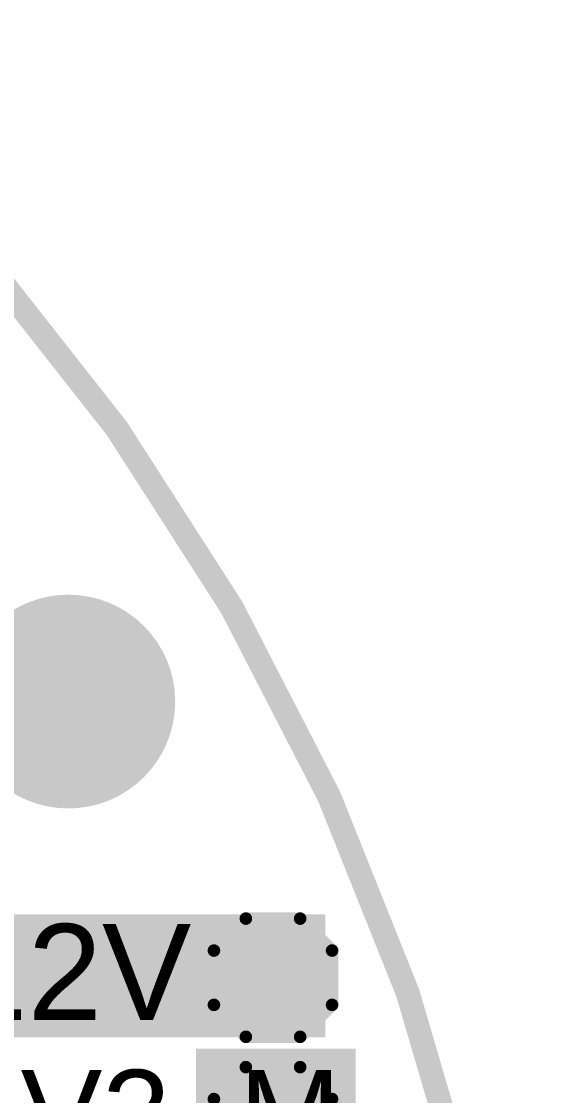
# Model space of a CAD drawing. Header units: millimetres. Extents: x -35.7 to 35.7, y -3.2 to 68.2.
# Drawn here: x 27.4 to 35.69, y 42.48 to 59.57 of the extents above; entities that cross this region are included whole.
import ezdxf

# ---------------------------------------------------------------- set-up
doc = ezdxf.new("R2010")
doc.units = ezdxf.units.MM
for name, color, linetype in [('BottomLayer', 5, 'Continuous'), ('BottomSolder', 6, 'Continuous'), ('Mechanical2', 216, 'Continuous'), ('MultiLayer', 9, 'Continuous'), ('PadHoleLayer', 156, 'Continuous'), ('TopLayer', 1, 'Continuous'), ('TopOverlay', 2, 'Continuous'), ('TopPaste', 8, 'Continuous'), ('TopSolder', 216, 'Continuous'), ('ViaHoleLayer', 16, 'Continuous')]:
    doc.layers.add(name, color=color, linetype=linetype)
doc.styles.add('Arial', font='', dxfattribs={"height": 0.2})
doc.styles.get('Arial').set_extended_font_data('Arial')

# ---------------------------------------------------------------- blocks, each defined once
blk = doc.blocks.new('TEST_POINT_89')
at = {"layer": 'TopLayer'}
blk.add_hatch(color=1, dxfattribs=at).paths.add_polyline_path([(0.381, 0.762), (-0.381, 0.762), (-0.762, 0.381), (-0.762, -0.381), (-0.381, -0.762), (0.381, -0.762), (0.762, -0.381), (0.762, 0.381)])
at = {"layer": 'TopPaste'}
blk.add_hatch(color=8, dxfattribs=at).paths.add_polyline_path([(0.381, 0.762), (-0.381, 0.762), (-0.762, 0.381), (-0.762, -0.381), (-0.381, -0.762), (0.381, -0.762), (0.762, -0.381), (0.762, 0.381)])
at = {"layer": 'TopSolder'}
blk.add_hatch(color=216, dxfattribs=at).paths.add_polyline_path([(0.432, 0.864), (-0.432, 0.864), (-0.864, 0.432), (-0.864, -0.432), (-0.432, -0.864), (0.432, -0.864), (0.864, -0.432), (0.864, 0.432)])
at = {"layer": 'TopOverlay', "const_width": 0.2}
for points in [[(-0.432, 0.94), (-0.94, 0.432)], [(0.432, 0.94), (-0.432, 0.94)], [(0.432, 0.94), (-0.432, 0.94)], [(0.94, 0.432), (0.432, 0.94)], [(-0.94, 0.432), (-0.94, -0.432)], [(0.94, 0.432), (0.94, -0.432)], [(-0.432, -0.94), (-0.94, -0.432)], [(0.94, -0.432), (0.432, -0.94)], [(0.432, -0.94), (-0.432, -0.94)], [(0.432, -0.94), (-0.432, -0.94)]]:
    blk.add_lwpolyline(points, dxfattribs=at)
at = {"layer": 'TopOverlay', "const_width": 0.1}
for points in [[(-0.482, 0.94, 1), (-0.382, 0.94, 1)], [(-0.482, 0.94, 1), (-0.382, 0.94, 1)], [(-0.482, 0.94, 1), (-0.382, 0.94, 1)], [(0.382, 0.94, 1), (0.482, 0.94, 1)], [(0.382, 0.94, 1), (0.482, 0.94, 1)], [(0.382, 0.94, 1), (0.482, 0.94, 1)], [(-0.99, 0.432, 1), (-0.89, 0.432, 1)], [(-0.99, 0.432, 1), (-0.89, 0.432, 1)], [(0.89, 0.432, 1), (0.99, 0.432, 1)], [(0.89, 0.432, 1), (0.99, 0.432, 1)], [(-0.99, -0.432, 1), (-0.89, -0.432, 1)], [(-0.99, -0.432, 1), (-0.89, -0.432, 1)], [(0.89, -0.432, 1), (0.99, -0.432, 1)], [(0.89, -0.432, 1), (0.99, -0.432, 1)], [(-0.482, -0.94, 1), (-0.382, -0.94, 1)], [(-0.482, -0.94, 1), (-0.382, -0.94, 1)], [(-0.482, -0.94, 1), (-0.382, -0.94, 1)], [(0.382, -0.94, 1), (0.482, -0.94, 1)], [(0.382, -0.94, 1), (0.482, -0.94, 1)], [(0.382, -0.94, 1), (0.482, -0.94, 1)]]:
    blk.add_lwpolyline(points, format="xyb", close=True, dxfattribs=at)
blk = doc.blocks.new('TEST_POINT_141')
at = {"layer": 'TopLayer'}
blk.add_hatch(color=1, dxfattribs=at).paths.add_polyline_path([(0.381, 0.762), (-0.381, 0.762), (-0.762, 0.381), (-0.762, -0.381), (-0.381, -0.762), (0.381, -0.762), (0.762, -0.381), (0.762, 0.381)])
at = {"layer": 'TopPaste'}
blk.add_hatch(color=8, dxfattribs=at).paths.add_polyline_path([(0.381, 0.762), (-0.381, 0.762), (-0.762, 0.381), (-0.762, -0.381), (-0.381, -0.762), (0.381, -0.762), (0.762, -0.381), (0.762, 0.381)])
at = {"layer": 'TopSolder'}
blk.add_hatch(color=216, dxfattribs=at).paths.add_polyline_path([(0.432, 0.864), (-0.432, 0.864), (-0.864, 0.432), (-0.864, -0.432), (-0.432, -0.864), (0.432, -0.864), (0.864, -0.432), (0.864, 0.432)])
at = {"layer": 'TopOverlay', "const_width": 0.2}
for points in [[(-0.94, 0.432), (-0.432, 0.94)], [(-0.432, 0.94), (0.432, 0.94)], [(-0.432, 0.94), (0.432, 0.94)], [(0.432, 0.94), (0.94, 0.432)], [(-0.94, -0.432), (-0.94, 0.432)], [(0.94, -0.432), (0.94, 0.432)], [(-0.94, -0.432), (-0.432, -0.94)], [(0.432, -0.94), (0.94, -0.432)], [(-0.432, -0.94), (0.432, -0.94)], [(-0.432, -0.94), (0.432, -0.94)]]:
    blk.add_lwpolyline(points, dxfattribs=at)
at = {"layer": 'TopOverlay', "const_width": 0.1}
for points in [[(-0.482, 0.94, 1), (-0.382, 0.94, 1)], [(-0.482, 0.94, 1), (-0.382, 0.94, 1)], [(-0.482, 0.94, 1), (-0.382, 0.94, 1)], [(0.382, 0.94, 1), (0.482, 0.94, 1)], [(0.382, 0.94, 1), (0.482, 0.94, 1)], [(0.382, 0.94, 1), (0.482, 0.94, 1)], [(-0.99, 0.432, 1), (-0.89, 0.432, 1)], [(-0.99, 0.432, 1), (-0.89, 0.432, 1)], [(0.89, 0.432, 1), (0.99, 0.432, 1)], [(0.89, 0.432, 1), (0.99, 0.432, 1)], [(-0.99, -0.432, 1), (-0.89, -0.432, 1)], [(-0.99, -0.432, 1), (-0.89, -0.432, 1)], [(0.89, -0.432, 1), (0.99, -0.432, 1)], [(0.89, -0.432, 1), (0.99, -0.432, 1)], [(-0.482, -0.94, 1), (-0.382, -0.94, 1)], [(-0.482, -0.94, 1), (-0.382, -0.94, 1)], [(-0.482, -0.94, 1), (-0.382, -0.94, 1)], [(0.382, -0.94, 1), (0.482, -0.94, 1)], [(0.382, -0.94, 1), (0.482, -0.94, 1)], [(0.382, -0.94, 1), (0.482, -0.94, 1)]]:
    blk.add_lwpolyline(points, format="xyb", close=True, dxfattribs=at)

msp = doc.modelspace()

# ---------------------------------------------------------------- hatches: boundary and pattern name
at = {"layer": 'BottomLayer'}
h = msp.add_hatch(color=5, dxfattribs=at)
edge = h.paths.add_edge_path()
edge.add_arc((28.146, 48.75), 1.5, 0, 360)
msp.add_hatch(color=5, dxfattribs=at).paths.add_polyline_path([(30.175, 40.894), (32.715, 40.894), (32.715, 43.231), (30.175, 43.231)])
h = msp.add_hatch(color=5, dxfattribs=at)
edge = h.paths.add_edge_path()
edge.add_arc((30.505, 42.799), 0.3, 0, 360)
h = msp.add_hatch(color=5, dxfattribs=at)
edge = h.paths.add_edge_path()
edge.add_arc((32.385, 42.799), 0.3, 0, 360)
at = {"layer": 'BottomSolder'}
h = msp.add_hatch(color=6, dxfattribs=at)
edge = h.paths.add_edge_path()
edge.add_arc((28.146, 48.75), 1.602, 0, 360)
h = msp.add_hatch(color=6, dxfattribs=at)
edge = h.paths.add_edge_path()
edge.add_arc((30.505, 42.799), 0.15, 0, 360)
h = msp.add_hatch(color=6, dxfattribs=at)
edge = h.paths.add_edge_path()
edge.add_arc((32.385, 42.799), 0.15, 0, 360)
at = {"layer": 'MultiLayer'}
h = msp.add_hatch(color=9, dxfattribs=at)
edge = h.paths.add_edge_path()
edge.add_arc((28.146, 48.75), 1.5, 0, 360)
at = {"layer": 'PadHoleLayer'}
h = msp.add_hatch(color=156, dxfattribs=at)
edge = h.paths.add_edge_path()
edge.add_arc((28.146, 48.75), 1.7, 0, 360)
at = {"layer": 'TopLayer'}
h = msp.add_hatch(color=1, dxfattribs=at)
edge = h.paths.add_edge_path()
edge.add_arc((28.146, 48.75), 1.5, 0, 360)
for points in [[(25.959, 43.409), (27.546, 44.996), (24.448, 48.095), (22.86, 46.507)], [(32.233, 45.364), (25.21, 45.364), (25.21, 43.409), (32.233, 43.409)]]:
    msp.add_hatch(color=1, dxfattribs=at).paths.add_polyline_path(points)
h = msp.add_hatch(color=1, dxfattribs=at)
edge = h.paths.add_edge_path()
edge.add_arc((30.505, 42.799), 0.3, 0, 360)
h = msp.add_hatch(color=1, dxfattribs=at)
edge = h.paths.add_edge_path()
edge.add_arc((32.385, 42.799), 0.3, 0, 360)
at = {"layer": 'TopSolder'}
h = msp.add_hatch(color=216, dxfattribs=at)
edge = h.paths.add_edge_path()
edge.add_arc((28.146, 48.75), 1.602, 0, 360)
h = msp.add_hatch(color=216, dxfattribs=at)
edge = h.paths.add_edge_path()
edge.add_arc((30.505, 42.799), 0.15, 0, 360)
h = msp.add_hatch(color=216, dxfattribs=at)
edge = h.paths.add_edge_path()
edge.add_arc((32.385, 42.799), 0.15, 0, 360)
at = {"layer": 'ViaHoleLayer'}
h = msp.add_hatch(color=16, dxfattribs=at)
edge = h.paths.add_edge_path()
edge.add_arc((30.505, 42.799), 0.15, 0, 360)
h = msp.add_hatch(color=16, dxfattribs=at)
edge = h.paths.add_edge_path()
edge.add_arc((32.385, 42.799), 0.15, 0, 360)

# ---------------------------------------------------------------- linework, layer by layer
at = {"layer": 'Mechanical2', "const_width": 0.381}
for points in [[(0, 68, -0.267949), (30.744, 50.25)], [(30.744, 50.25, -0.267949), (30.744, 14.75)]]:
    msp.add_lwpolyline(points, format="xyb", dxfattribs=at)
at = {"layer": 'Mechanical2', "const_width": 0.191}
msp.add_lwpolyline([(30.649, 50.25, 1), (30.839, 50.25, 1)], format="xyb", close=True, dxfattribs=at)
msp.add_lwpolyline([(30.649, 50.25, 1), (30.839, 50.25, 1)], format="xyb", close=True, dxfattribs=at)

# ---------------------------------------------------------------- block references
at = {"rotation": 180}
msp.add_blockref('TEST_POINT_89', (31.402, 44.358), dxfattribs=at)
msp.add_blockref('TEST_POINT_141', (31.402, 41.996))

# ---------------------------------------------------------------- texts
at = {"layer": 'TopOverlay', "style": 'Arial'}
for s, height, p in [('12V', 1.524, (26.314, 43.688)), ('3V3_M', 1.397, (26.301, 41.496))]:
    msp.add_text(s, height=height, rotation=360, dxfattribs=at).set_placement(p)

doc.saveas('drawing.dxf')
